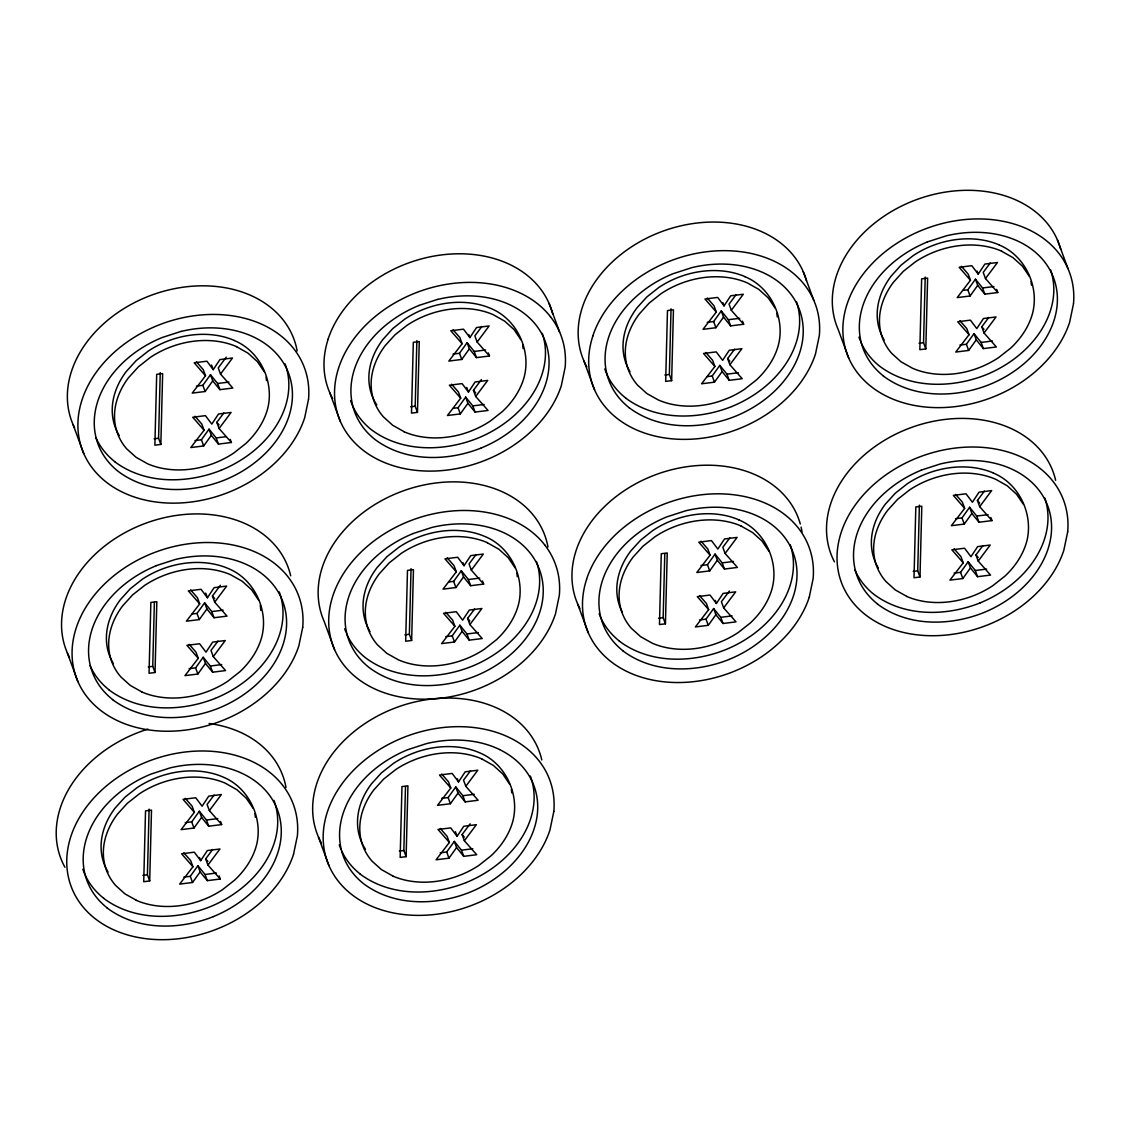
<?xml version="1.0" encoding="UTF-8"?>
<svg xmlns="http://www.w3.org/2000/svg" width="1130" height="1130" viewBox="0 0 1130 1130"><rect width="100%" height="100%" fill="white"/><g stroke="black" fill="none" stroke-linecap="round" stroke-linejoin="round"><path stroke-width="1.5" d="M149.697 880.962L151.505 810.139L145.53 810.888L143.722 881.711L149.697 880.962L147.423 874.79L149.104 809.151M155.022 672.505L156.83 601.683L150.855 602.431L149.047 673.254L155.022 672.505L152.748 666.333L154.372 602.417M160.841 444.429L162.649 373.592L156.689 374.341L154.881 445.164L160.841 444.429L158.567 438.242L160.248 372.603M406.122 856.667L407.93 785.83L401.969 786.579L400.161 857.402L406.122 856.667L403.848 850.48L405.486 786.565M411.645 640.47L413.453 569.647L407.478 570.396L405.67 641.219L411.645 640.47L409.371 634.297L411.052 568.658M417.464 412.379L419.272 341.557L413.312 342.305L411.504 413.128L417.464 412.379L415.19 406.207L416.871 340.568M665.429 623.817L667.237 552.98L661.276 553.728L659.468 624.551L665.429 623.817L663.155 617.63L664.793 553.714M671.644 380.655L673.452 309.818L667.477 310.566L665.669 381.389L671.644 380.655L669.37 374.468L671.036 308.829M919.99 577.006L921.798 506.184L915.823 506.918L914.015 577.755L919.99 577.006L917.715 570.834L919.382 505.181M925.809 348.916L927.617 278.093L921.642 278.842L919.834 349.664L925.809 348.916L923.535 342.743L925.216 277.09M293.518 854.322L297.388 835.819A118.65 90.767 -20.2 0 0 282.655 785.265A118.452 90.612 -20.2 0 0 101.192 790.576A118.452 90.612 -20.2 0 0 123.721 933.733A118.452 90.612 -20.2 0 0 293.546 854.322M809.264 597.163L813.12 578.659A118.65 90.767 -20.2 0 0 798.387 528.106A118.452 90.612 -20.2 0 0 683.707 497.963A118.452 90.612 -20.2 0 0 586.583 579.196M212.751 380.881L205.123 391.503L192.227 393.099L205.505 375.782L194.176 362.786L206.889 361.204L213.245 369.665L219.926 359.58L232.512 357.998L220.52 374.072L232.837 388.042L219.87 389.652L212.751 380.881L210.477 374.708L202.849 385.316L196.394 386.121M206.917 608.971L199.29 619.579L186.408 621.189L199.685 603.872L188.343 590.877L201.055 589.295L207.426 597.756L214.093 587.671L226.678 586.089L214.7 602.163L227.003 616.118L214.036 617.743L206.917 608.971L204.643 602.798L197.016 613.406L192.185 614.014M469.374 348.845L461.746 359.453L448.85 361.063L462.128 343.732L450.799 330.751L463.512 329.169L469.882 337.616L476.549 327.531L489.135 325.963L477.143 342.037L489.459 355.992L476.493 357.617L469.374 348.845L467.1 342.673L459.472 353.28L453.031 354.086M467.933 403.297L460.32 413.905L447.423 415.515L460.701 398.184L449.359 385.203L462.071 383.621L468.456 392.068L475.123 381.982L487.708 380.415L475.702 396.475L488.033 410.444L475.066 412.069L467.933 403.297L465.659 397.124L458.046 407.732L453.215 408.325M200.151 871.88L192.538 882.488L179.656 884.098L192.933 866.767L181.591 853.786L194.289 852.19L200.674 860.65L207.355 850.565L219.94 848.997L207.934 865.057L220.251 879.027L207.284 880.651L200.151 871.88L197.891 865.707L190.278 876.315L183.823 877.12M463.54 576.936L455.913 587.543L443.031 589.154L456.308 571.822L444.98 558.841L457.678 557.26L464.049 565.706L470.73 555.621L483.315 554.053L471.323 570.127L483.626 584.083L470.659 585.707L463.54 576.936L461.28 570.763L453.653 581.371L448.808 581.978M723.539 317.106L715.912 327.728L703.015 329.339L716.307 312.007L704.965 299.012L717.677 297.43L724.048 305.891L730.715 295.806L743.3 294.238L731.322 310.298L743.625 324.268L730.658 325.878L723.539 317.106L721.265 310.934L713.637 321.541L707.196 322.347M458.031 793.119L450.404 803.727L437.508 805.337L450.785 788.02L439.457 775.025L452.17 773.443L458.526 781.904L465.207 771.818L477.792 770.236L465.8 786.31L478.117 800.266L465.15 801.89L458.031 793.119L455.757 786.946L448.13 797.554L441.675 798.359M456.591 847.571L448.977 858.178L436.081 859.789L449.359 842.457L438.016 829.477L450.729 827.895L457.099 836.341L463.78 826.256L476.366 824.688L464.359 840.748L476.691 854.718L463.724 856.342L456.591 847.571L454.317 841.398L446.703 852.006L440.248 852.811M715.897 614.72L708.284 625.328L695.388 626.938L708.665 609.621L697.323 596.626L710.036 595.044L716.406 603.505L723.087 593.42L735.672 591.838L723.666 607.898L735.997 621.867L723.031 623.492L715.897 614.72L713.623 608.547L706.01 619.155L699.555 619.96M977.704 285.382L970.077 295.989L957.195 297.6L970.472 280.268L959.144 267.287L971.842 265.691L978.213 274.152L984.894 264.067L997.479 262.499L985.487 278.559L997.79 292.529L984.837 294.153L977.704 285.382L975.444 279.209L967.817 289.817L962.972 290.41M194.967 440.573L201.423 439.768L209.036 429.16L216.169 437.932L218.443 444.104L231.41 442.48L230.266 439.401M194.996 416.264L201.804 424.047L204.078 430.233L190.801 447.551L203.697 445.94L211.31 435.333L209.036 429.16M189.148 668.663L195.589 667.858L203.202 657.25L210.335 666.022L212.61 672.195L225.576 670.57L213.259 656.601L210.985 650.428L217.991 641.063M189.176 644.354L195.984 652.137L198.259 658.31L184.967 675.641L197.863 674.031L205.476 663.423L203.202 657.25M445.771 636.628L452.226 635.823L459.839 625.215L466.973 633.972L469.233 640.145L482.199 638.535L469.882 624.565L467.608 618.378L474.614 609.014M445.799 612.305L452.607 620.102L454.882 626.274L441.604 643.606L454.486 641.995L462.114 631.388L459.839 625.215M707.38 376.601L712.211 375.993L719.824 365.386L726.957 374.157L729.231 380.33L742.198 378.705L729.881 364.736L727.607 358.563L734.599 349.198M705.798 352.489L712.606 360.272L714.88 366.459L701.589 383.776L714.485 382.166L722.098 371.558L719.824 365.386M959.935 345.06L966.39 344.255L974.004 333.647L981.137 342.418L983.397 348.591L996.363 346.981L984.046 333.011L981.772 326.824L988.778 317.459M959.963 320.751L966.772 328.548L969.046 334.72L955.768 352.052L968.65 350.441L976.278 339.833L974.004 333.647M954.116 573.15L960.557 572.345L968.17 561.737L975.303 570.509L977.577 576.681L990.544 575.071L978.227 561.087L975.953 554.915L982.945 545.55M954.144 548.841L960.952 556.638L963.226 562.811L949.935 580.128L962.831 578.532L970.444 567.91L968.17 561.737M185.249 822.668L191.705 821.863L199.332 811.255L206.451 820.027L208.711 826.199L221.678 824.575L220.548 821.496M185.292 798.359L192.086 806.142L194.36 812.315L181.082 829.646L193.965 828.036L201.592 817.428L199.332 811.255M700.981 565.509L707.437 564.703L715.064 554.096L722.183 562.867L724.457 569.04L737.424 567.43L725.107 553.46L722.833 547.287L729.825 537.908M701.024 541.199L707.818 548.996L710.092 555.169L696.815 572.5L709.711 570.89L717.338 560.268L715.064 554.096M955.542 518.712L961.983 517.907L969.611 507.285L976.73 516.057L979.004 522.23L991.971 520.619L990.841 517.526M955.57 494.389L962.379 502.186L964.653 508.359L951.361 525.69L964.257 524.08L971.885 513.472L969.611 507.285M226.24 357.179L218.245 367.9L220.52 374.072M214.7 602.163L212.426 595.99L220.421 585.269M481.86 326.485L474.868 335.85L477.143 342.037M214.093 795.068L207.101 804.433L209.375 810.62L221.678 824.575M209.375 810.62L221.367 794.545L208.782 796.113L202.101 806.199L195.73 797.752L183.032 799.334L194.36 812.315M476.041 554.576L469.049 563.941L471.323 570.127M736.04 294.746L729.048 304.125L731.322 310.298M470.518 770.759L463.526 780.138L465.8 786.31M725.107 553.46L737.099 537.4L724.514 538.968L717.832 549.053L711.462 540.592L698.764 542.174L710.092 555.169M990.205 263.022L983.213 272.387L985.487 278.559M991.971 520.619L979.668 506.65L977.394 500.477L984.385 491.112M979.668 506.65L991.646 490.59L979.06 492.157L972.393 502.243L966.023 493.782L953.31 495.378L964.653 508.359M231.41 442.48L219.079 428.51L216.805 422.338L223.811 412.973M219.079 428.51L231.085 412.45L218.5 414.018L211.819 424.103L205.448 415.656L192.736 417.238L204.078 430.233M213.259 656.601L225.251 640.541L212.666 642.108L205.999 652.194L199.614 643.747L186.916 645.329L198.259 658.31M475.702 396.475L473.428 390.302L481.436 379.595M207.934 865.057L205.66 858.885L212.666 849.506M469.882 624.565L481.889 608.505L469.303 610.073L462.622 620.158L456.252 611.697L443.539 613.293L454.882 626.274M729.881 364.736L741.873 348.676L729.288 350.258L722.621 360.343L716.236 351.882L703.524 353.464L714.88 366.459M464.359 840.748L462.085 834.576L470.094 823.869M729.401 591.018L721.392 601.725L723.666 607.898M984.046 333.011L996.053 316.951L983.467 318.519L976.786 328.604L970.416 320.143L957.703 321.739L969.046 334.72M978.227 561.087L990.219 545.041L977.634 546.609L970.967 556.695L964.582 548.234L951.87 549.816L963.226 562.811M418.834 305.467L437.79 299.337M927.179 241.989L946.135 235.873A101.573 77.702 -20.2 0 1 1054.982 282.105A101.573 77.702 -20.2 0 1 989.527 384.525C955.514 398.113 913.676 398.692 883.335 376.022M220.915 470.334C186.902 483.852 145.106 484.445 114.794 461.789M481.126 448.045C447.113 461.548 405.317 462.156 374.991 439.485A101.573 77.702 -20.2 0 1 418.919 305.495M156.378 565.593L175.334 559.463A101.615 77.73 -20.2 0 1 248.388 565.395A101.573 77.702 -20.2 0 1 265.677 674.836A101.615 77.73 -20.2 0 1 218.683 708.185C184.656 721.675 142.86 722.282 112.548 699.611M731.717 406.56C697.704 420.077 655.894 420.685 625.582 398.014M413.015 533.558L431.971 527.428A101.573 77.702 -20.2 0 1 540.818 573.659A101.573 77.702 -20.2 0 1 475.363 676.079C441.35 689.667 399.512 690.246 369.171 667.576A101.573 77.702 -20.2 0 1 413.086 533.572M921.346 470.08L940.301 463.964A101.728 77.815 -20.2 0 1 996.999 463.837A101.573 77.702 -20.2 0 1 1051.31 533.205A101.573 77.702 -20.2 0 1 983.693 612.615C949.694 626.204 907.842 626.783 877.516 604.098M215.096 698.425C181.082 711.942 139.287 712.536 108.96 689.879M729.09 659.468C695.077 672.986 653.281 673.579 622.955 650.908M980.063 602.926C946.05 616.443 904.24 617.037 873.928 594.366A101.573 77.702 -20.2 0 1 854.944 569.986M213.358 916.628C179.345 930.131 137.535 930.739 107.223 908.068M466.196 882.572C432.183 896.09 390.387 896.683 360.075 874.027M210.477 374.708L217.596 383.48L228.938 382.067M467.1 342.673L474.219 351.444L485.561 350.018M721.265 310.934L728.384 319.705L739.74 318.293M975.444 279.209L982.563 287.966L993.906 286.554M154.09 438.807L158.567 438.242M410.727 406.772L415.19 406.207M664.892 375.033L669.37 374.468M919.057 343.294L923.535 342.743M216.169 437.932L225.887 436.717M465.659 397.124L472.792 405.882L484.134 404.469M726.957 374.157L738.3 372.731M981.137 342.418L992.479 341.006M204.643 602.798L211.762 611.57L223.119 610.158M461.28 570.763L468.399 579.52L479.742 578.108M976.73 516.057L988.086 514.644M722.183 562.867L733.525 561.455M148.27 666.898L152.748 666.333M404.893 634.848L409.371 634.297M913.238 571.385L917.715 570.834M210.335 666.022L221.692 664.595M466.973 633.972L478.315 632.56M975.303 570.509L986.645 569.096M658.677 618.195L663.155 617.63M713.623 608.547L720.756 617.319L732.099 615.892M206.451 820.027L217.793 818.6M455.757 786.946L462.876 795.718L474.219 794.305M142.945 875.355L147.423 874.79M197.891 865.707L205.024 874.465L216.367 873.052M399.37 851.045L403.848 850.48M454.317 841.398L461.45 850.17L472.792 848.743M906.754 596.386L895.214 589.888L885.821 581.399A82.504 63.111 -20.2 0 1 873.659 547.485A82.603 63.181 -20.2 0 1 887.643 510.322L897.517 499.418L909.481 489.996A78.337 59.918 -20.2 0 1 952.83 473.823A78.337 59.918 -20.2 0 1 995.615 479.247L1007.155 485.731L1016.548 494.22L1023.441 504.39M404.243 431.759L392.689 425.276L383.31 416.772A82.504 63.111 -20.2 0 1 371.149 382.872A82.603 63.181 -20.2 0 1 385.118 345.695L395.006 334.805L406.955 325.369A78.337 59.918 -20.2 0 1 450.305 309.21A78.337 59.918 -20.2 0 1 493.09 314.62L504.644 321.118L514.037 329.593L520.916 339.763M141.787 691.885L130.247 685.402L120.854 676.912A82.504 63.111 -20.2 0 1 108.692 642.998A82.603 63.181 -20.2 0 1 122.676 605.821L132.563 594.931L144.513 585.495A78.337 59.918 -20.2 0 1 187.863 569.336A78.337 59.918 -20.2 0 1 230.647 574.746L242.187 581.244L251.58 589.733L258.473 599.903M392.901 876.033L381.347 869.549L371.954 861.06A82.504 63.111 -20.2 0 1 359.806 827.146A82.603 63.181 -20.2 0 1 373.776 789.969L383.663 779.078L395.613 769.643A78.337 59.918 -20.2 0 1 438.963 753.484A78.337 59.918 -20.2 0 1 481.747 758.894M136.476 900.342L124.922 893.858L115.528 885.355A82.504 63.111 -20.2 0 1 103.367 851.455A82.603 63.181 -20.2 0 1 117.351 814.278L127.238 803.388L139.188 793.952A78.337 59.918 -20.2 0 1 182.537 777.793A78.337 59.918 -20.2 0 1 225.322 783.203L236.876 789.701L246.255 798.176L253.148 808.346M999.16 244.97C1024.924 255.521 1039.289 285.989 1032.721 312.713A81.854 62.616 -20.2 0 1 1010.672 348.125L998.722 357.532A78.337 59.918 -20.2 0 1 955.387 373.691A78.337 59.918 -20.2 0 1 912.588 368.281L901.034 361.812L891.641 353.309A82.504 63.111 -20.2 0 1 879.479 319.395A82.603 63.181 -20.2 0 1 893.463 282.232L903.35 271.327L915.3 261.906A78.337 59.918 -20.2 0 1 1001.59 251.128M1001.434 251.143L1012.989 257.64L1022.382 266.129L1029.261 276.299M744.995 276.709C770.759 287.246 785.124 317.728 778.556 344.452A81.854 62.616 -20.2 0 1 756.507 379.85L744.543 389.271A78.337 59.918 -20.2 0 1 701.207 405.43A78.337 59.918 -20.2 0 1 658.423 400.02L646.869 393.537L637.475 385.048A82.504 63.111 -20.2 0 1 625.314 351.133A82.603 63.181 -20.2 0 1 639.298 313.956L649.171 303.066L661.135 293.63A78.337 59.918 -20.2 0 1 704.484 277.471A78.337 59.918 -20.2 0 1 747.269 282.881L758.809 289.379L768.202 297.868L775.095 308.038M993.341 473.06C1019.105 483.598 1033.47 514.079 1026.902 540.804A81.854 62.616 -20.2 0 1 1004.853 576.201L992.889 585.623A78.337 59.918 -20.2 0 1 906.599 596.4M738.78 519.871C764.544 530.408 778.909 560.89 772.341 587.614A81.854 62.616 -20.2 0 1 750.292 623.011L738.342 632.433A78.337 59.918 -20.2 0 1 695.007 648.592A78.337 59.918 -20.2 0 1 652.208 643.182L640.654 636.699L631.26 628.209A82.504 63.111 -20.2 0 1 619.113 594.295A82.603 63.181 -20.2 0 1 633.082 557.118L642.97 546.228L654.92 536.792A78.337 59.918 -20.2 0 1 741.209 526.029M741.054 526.043L752.608 532.541L762.001 541.03L768.88 551.2M234.193 340.483C259.971 351.02 274.322 381.502 267.768 408.213A81.854 62.616 -20.2 0 1 245.704 443.624L233.755 453.045A78.337 59.918 -20.2 0 1 190.419 469.204A78.337 59.918 -20.2 0 1 147.62 463.794L136.066 457.311L126.673 448.822A82.504 63.111 -20.2 0 1 114.526 414.908A82.603 63.181 -20.2 0 1 128.495 377.731L138.383 366.84L150.332 357.405A78.337 59.918 -20.2 0 1 236.622 346.642M236.467 346.656L248.021 353.153L257.414 361.642L264.293 371.812M487.27 542.711L498.824 549.194L508.203 557.683L515.096 567.853M481.747 758.894L493.302 765.391L502.695 773.881L509.574 784.051M629.17 407.746C659.482 430.417 701.278 429.824 735.291 416.306A101.573 77.702 -20.2 0 0 798.204 306.654A101.601 77.716 -20.2 0 0 765.052 273.545A101.728 77.815 -20.2 0 0 691.956 267.598L673 273.728A101.601 77.716 -20.2 0 0 629.184 407.732M619.367 641.176C649.693 663.847 691.489 663.239 725.502 649.736A101.573 77.702 -20.2 0 0 790.251 544.815M103.635 898.322C133.962 920.992 175.757 920.399 209.77 906.881A101.573 77.702 -20.2 0 0 273.94 800.365M981.772 326.824L984.018 329.367M977.394 500.477L979.625 503.02M975.953 554.915L978.185 557.457M727.607 358.563L729.839 361.106M473.428 390.302L475.673 392.83M467.608 618.378L469.854 620.921M216.805 422.338L219.051 424.88M462.085 834.576L464.331 837.118M212.426 595.99L214.658 598.519M205.66 858.885L207.906 861.413M961.404 266.299L968.198 274.096L970.472 280.268M707.225 298.038L714.033 305.835L716.307 312.007M699.583 595.651L706.391 603.434L708.665 609.621M453.059 329.776L459.854 337.559L462.128 343.732M451.633 384.214L458.427 392.011L460.701 398.184M447.24 557.853L454.034 565.65L456.308 571.822M196.436 361.812L203.231 369.609L205.505 375.782M441.717 774.05L448.511 781.833L450.785 788.02M440.276 828.502L447.084 836.285L449.359 842.457M190.617 589.902L197.411 597.685L199.685 603.872M183.851 852.797L190.659 860.594L192.933 866.767M976.278 339.833L983.397 348.591M971.885 513.472L979.004 522.23M970.444 567.91L977.577 576.681M722.098 371.558L729.231 380.33M717.338 560.268L724.457 569.04M462.114 631.388L469.233 640.145M211.31 435.333L218.443 444.104M205.476 663.423L212.61 672.195M201.592 817.428L208.711 826.199M1057.426 239.956L1067.949 268.573M996.66 289.435L997.79 292.529M977.083 271.073L978.213 274.152M982.563 287.966L984.837 294.153M967.817 289.817L970.077 295.989M966.39 344.255L968.65 350.441M961.983 517.907L964.257 524.08M960.557 572.345L962.831 578.532M848.687 357.998L838.149 329.381A118.452 90.612 -20.2 0 1 900.949 206.352A118.452 90.612 -20.2 0 1 1048.259 224.602A118.65 90.767 -20.2 0 1 1060.675 249.094M803.246 271.68L813.784 300.298M742.495 321.174L743.625 324.268M722.918 302.798L724.048 305.891M728.384 319.705L730.658 325.878M713.637 321.541L715.912 327.728M712.211 375.993L714.485 382.166M707.437 564.703L709.711 570.89M715.276 600.411L716.406 603.505M720.756 617.319L723.031 623.492M706.01 619.155L708.284 625.328M583.984 361.12L594.507 389.737M549.081 303.419L559.604 332.036M488.315 352.913L489.459 355.992M577.769 604.282L588.306 632.899M468.738 334.537L469.882 337.616M474.219 351.444L476.493 357.617M459.472 353.28L461.746 359.453M466.747 387.435L468.456 392.068M472.792 405.882L475.066 412.069M458.046 407.732L460.32 413.905M482.496 580.99L483.626 584.083M462.919 562.627L464.049 565.706M468.399 579.52L470.659 585.707M453.653 581.371L455.913 587.543M452.226 635.823L454.486 641.995M329.819 392.859L340.342 421.476M457.396 778.81L458.526 781.904M462.876 795.718L465.15 801.89M448.13 797.554L450.404 803.727M455.404 831.708L457.099 836.341M461.45 850.17L463.724 856.342M446.703 852.006L448.977 858.178M334.522 649.552L323.985 620.935A118.452 90.612 -20.2 0 1 386.785 497.906A118.452 90.612 -20.2 0 1 534.095 516.156A118.65 90.767 -20.2 0 1 547.965 546.977M211.55 365.032L213.245 369.665M217.596 383.48L219.87 389.652M202.849 385.316L205.123 391.503M201.423 439.768L203.697 445.94M318.462 837.132L329 865.75M205.716 593.123L207.426 597.756M211.762 611.57L214.036 617.743M197.016 613.406L199.29 619.579M195.589 667.858L197.863 674.031M73.182 424.894L83.719 453.511M219.121 875.934L220.251 879.027M191.705 821.863L193.965 828.036M199.544 857.557L200.674 860.65M205.024 874.465L207.284 880.651M190.278 876.315L192.538 882.488M67.362 652.985L77.885 681.602M1031.097 281.582L1031.422 285.085M776.917 313.307L777.256 316.824M522.752 345.046L523.091 348.548M516.933 573.136L517.258 576.639M511.41 789.319L511.735 792.836M266.129 377.081L266.454 380.598M260.296 605.172L260.804 610.44M254.985 813.628L255.309 817.131M883.434 375.993A101.573 77.702 -20.2 0 1 927.25 242.018M346.5 633.506A101.615 77.73 -20.2 0 0 365.597 657.858C395.938 680.486 437.706 679.907 471.719 666.389A101.615 77.73 -20.2 0 0 518.727 633.054A101.573 77.702 -20.2 0 0 536.453 561.469M345.851 631.938A101.615 77.73 -20.2 0 1 344.678 628.76M796.452 301.654A101.573 77.702 -20.2 0 1 731.774 406.518M625.681 397.986A101.573 77.702 -20.2 0 1 604.776 368.889M745.15 276.695A78.337 59.918 -20.2 0 0 658.861 287.458L646.911 296.893L637.023 307.784A82.603 63.181 -20.2 0 0 623.04 344.961A82.504 63.111 -20.2 0 0 630.017 371.742M592.84 336.034A118.452 90.612 -20.2 0 0 673.438 438.949A118.452 90.612 -20.2 0 0 815.493 354.001L819.335 335.497A118.65 90.767 -20.2 0 0 804.602 284.944A118.452 90.612 -20.2 0 0 689.922 254.801A118.452 90.612 -20.2 0 0 592.798 336.034M877.615 604.07A101.573 77.702 -20.2 0 1 921.43 470.108M499.587 749.571A101.573 77.702 -20.2 0 1 536.27 820.79A101.573 77.702 -20.2 0 1 469.84 892.262C435.827 905.85 393.989 906.43 363.648 883.759A101.573 77.702 -20.2 0 1 407.563 749.769L426.448 743.611A101.728 77.815 -20.2 0 1 499.545 749.515M806.495 280.833A118.65 90.767 -20.2 0 0 794.065 256.326A118.452 90.612 -20.2 0 0 643.041 240.012A118.452 90.612 -20.2 0 0 586.866 366.925M370.019 631.571A82.504 63.111 -20.2 0 1 363.055 604.776A82.603 63.181 -20.2 0 1 377.025 567.613L386.912 556.709L398.862 547.287A78.337 59.918 -20.2 0 1 442.211 531.114A78.337 59.918 -20.2 0 1 484.996 536.538C510.774 547.061 525.125 577.543 518.557 604.268A81.854 62.616 -20.2 0 1 496.508 639.679L484.558 649.086A78.337 59.918 -20.2 0 1 441.223 665.259A78.337 59.918 -20.2 0 1 398.424 659.849L386.87 653.366L377.477 644.863A82.504 63.111 -20.2 0 1 365.315 610.949A82.603 63.181 -20.2 0 1 379.299 573.786L389.186 562.895L401.136 553.46A78.337 59.918 -20.2 0 1 487.425 542.683M544.618 544.773A118.452 90.612 -20.2 0 0 363.14 550.084A118.452 90.612 -20.2 0 0 385.669 693.241A118.452 90.612 -20.2 0 0 555.494 613.83L559.336 595.326A118.65 90.767 -20.2 0 0 544.604 544.773M878.363 568.108A82.504 63.111 -20.2 0 1 871.385 541.312A82.603 63.181 -20.2 0 1 885.369 504.135L895.257 493.245L907.206 483.81A78.337 59.918 -20.2 0 1 993.496 473.046M1044.798 498.005A101.573 77.702 -20.2 0 1 980.12 602.869M530.366 776.07A101.573 77.702 -20.2 0 1 466.252 882.53M360.173 873.999A101.573 77.702 -20.2 0 1 341.783 851.173M341.091 849.633A101.573 77.702 -20.2 0 1 339.254 844.901M550.451 316.683A118.452 90.612 -20.2 0 0 368.959 322.008A118.452 90.612 -20.2 0 0 391.503 465.15A118.452 90.612 -20.2 0 0 561.313 385.74L565.155 367.236A118.65 90.767 -20.2 0 0 550.437 316.683M437.889 299.379A101.573 77.702 -20.2 0 1 546.638 345.568A101.573 77.702 -20.2 0 1 481.182 447.989M1055.646 480.335A118.65 90.767 -20.2 0 0 1042.411 452.692A118.452 90.612 -20.2 0 0 892.319 435.883A118.452 90.612 -20.2 0 0 834.449 561.836M999.316 244.956A78.337 59.918 -20.2 0 0 913.026 255.733L901.076 265.155L891.189 276.045A82.603 63.181 -20.2 0 0 877.205 313.222A82.504 63.111 -20.2 0 0 884.183 340.017M579.888 608.646A118.452 90.612 -20.2 0 1 637.772 482.68A118.452 90.612 -20.2 0 1 787.878 499.502A118.65 90.767 -20.2 0 1 800.294 523.995M729.147 659.412A101.573 77.702 -20.2 0 0 796.749 580.015A101.573 77.702 -20.2 0 0 742.481 510.689A101.728 77.815 -20.2 0 0 685.755 510.76L666.799 516.89A101.573 77.702 -20.2 0 0 623.054 650.88M809.278 597.163A118.452 90.612 -20.2 0 1 667.223 682.11A118.452 90.612 -20.2 0 1 586.639 579.196M69.481 657.349A118.452 90.612 -20.2 0 1 65.695 599.281A118.452 90.612 -20.2 0 1 162.776 518.048A118.452 90.612 -20.2 0 1 277.415 548.205A118.65 90.767 -20.2 0 1 290.678 575.834M112.647 699.583A101.573 77.702 -20.2 0 1 156.463 565.622M279.265 591.922A101.573 77.702 -20.2 0 1 215.152 698.382M109.059 689.851A101.573 77.702 -20.2 0 1 89.976 665.485M113.396 663.607A82.504 63.111 -20.2 0 1 106.418 636.826A82.603 63.181 -20.2 0 1 120.401 599.649L130.289 588.758L142.239 579.323A78.337 59.918 -20.2 0 1 185.588 563.164A78.337 59.918 -20.2 0 1 228.373 568.574C254.137 579.111 268.502 609.593 261.934 636.303A81.854 62.616 -20.2 0 1 239.885 671.714L227.935 681.136A78.337 59.918 -20.2 0 1 141.631 691.899M119.215 435.516A82.504 63.111 -20.2 0 1 112.251 408.735A82.603 63.181 -20.2 0 1 126.221 371.558L136.109 360.668L148.058 351.232A78.337 59.918 -20.2 0 1 234.348 340.469M801.085 527.145A118.65 90.767 -20.2 0 1 802.018 531.919M392.746 876.047A78.337 59.918 -20.2 0 0 479.035 865.283L490.985 855.862A81.854 62.616 -20.2 0 0 513.034 820.451C519.616 793.74 505.237 763.259 479.473 752.721A78.337 59.918 -20.2 0 0 436.689 747.311A78.337 59.918 -20.2 0 0 393.353 763.47L381.389 772.906L371.502 783.796A82.603 63.181 -20.2 0 0 357.532 820.973A82.504 63.111 -20.2 0 0 362.815 844.717M1050.618 269.915A101.573 77.702 -20.2 0 1 1032.877 341.5A101.615 77.73 -20.2 0 1 985.897 374.849C951.87 388.339 910.074 388.946 879.747 366.275A101.573 77.702 -20.2 0 1 860.778 341.896M860.114 340.342A101.573 77.702 -20.2 0 1 858.941 337.164M285.085 363.832A101.573 77.702 -20.2 0 1 220.972 470.292M114.893 461.76A101.573 77.702 -20.2 0 1 95.81 437.395M213.415 916.571A101.573 77.702 -20.2 0 0 279.845 845.099A101.573 77.702 -20.2 0 0 243.162 773.881A101.728 77.815 -20.2 0 0 170.023 767.92L151.067 774.05A101.573 77.702 -20.2 0 0 107.322 908.04M321.358 842.923A118.452 90.612 -20.2 0 1 377.533 716.025A118.452 90.612 -20.2 0 1 528.572 732.339A118.65 90.767 -20.2 0 1 541.793 759.981M738.935 519.857A78.337 59.918 -20.2 0 0 652.646 530.62L640.696 540.055L630.808 550.946A82.603 63.181 -20.2 0 0 616.825 588.123A82.504 63.111 -20.2 0 0 622.122 611.867M619.48 641.148A101.573 77.702 -20.2 0 1 599.126 613.661M64.919 867.233A118.452 90.612 -20.2 0 1 147.931 729.133M209.107 723.497A118.452 90.612 -20.2 0 1 272.146 756.648A118.65 90.767 -20.2 0 1 286.003 787.469M297.162 350.936A118.65 90.767 -20.2 0 0 283.277 320.101A118.452 90.612 -20.2 0 0 134.117 302.812A118.452 90.612 -20.2 0 0 74.566 427.818M332.7 398.65A118.452 90.612 -20.2 0 1 328.152 339.155M328.096 339.141A118.452 90.612 -20.2 0 1 425.219 257.923A118.452 90.612 -20.2 0 1 539.872 288.079A118.65 90.767 -20.2 0 1 552.754 314.126M376.77 404.964A82.504 63.111 -20.2 0 1 368.874 376.686A82.603 63.181 -20.2 0 1 382.858 339.523L392.732 328.618L404.681 319.197A78.337 59.918 -20.2 0 1 448.031 303.038A78.337 59.918 -20.2 0 1 490.816 308.448C516.594 318.971 530.959 349.467 524.391 376.177A81.854 62.616 -20.2 0 1 502.341 411.588L490.378 421.01A78.337 59.918 -20.2 0 1 404.088 431.773M542.287 333.392A101.573 77.702 -20.2 0 1 477.595 438.242C443.596 451.845 401.743 452.41 371.417 429.739A101.573 77.702 -20.2 0 1 350.597 400.627M108.07 872.063A82.504 63.111 -20.2 0 1 101.107 845.268A82.603 63.181 -20.2 0 1 115.076 808.105L124.964 797.201L136.914 787.78A78.337 59.918 -20.2 0 1 180.263 771.62A78.337 59.918 -20.2 0 1 223.048 777.03C248.826 787.553 263.177 818.035 256.609 844.76A81.854 62.616 -20.2 0 1 234.56 880.171L222.61 889.592A78.337 59.918 -20.2 0 1 136.32 900.356M365.428 849.237A82.504 63.111 -20.2 0 1 363.62 846.243M103.734 898.294A101.573 77.702 -20.2 0 1 85.357 875.482M84.665 873.942A101.573 77.702 -20.2 0 1 82.829 869.21M308.532 399.271L304.676 417.775A118.452 90.612 -20.2 0 1 173.695 503.147A118.452 90.612 -20.2 0 1 78.196 418.312A118.452 90.612 -20.2 0 1 167.96 321.725A118.452 90.612 -20.2 0 1 293.772 348.732A118.65 90.767 -20.2 0 1 308.532 399.271M302.713 627.362L298.843 645.866A118.452 90.612 -20.2 0 1 129.046 725.291A118.452 90.612 -20.2 0 1 106.503 582.134A118.452 90.612 -20.2 0 1 287.995 576.809A118.65 90.767 -20.2 0 1 302.713 627.362M553.813 811.51L549.957 830.013A118.452 90.612 -20.2 0 1 380.146 909.438A118.452 90.612 -20.2 0 1 357.617 766.281A118.452 90.612 -20.2 0 1 539.109 760.956A118.65 90.767 -20.2 0 1 553.813 811.51M1073.5 303.772L1069.644 322.276A118.452 90.612 -20.2 0 1 899.833 401.687A118.452 90.612 -20.2 0 1 877.304 258.53A118.452 90.612 -20.2 0 1 1058.782 253.219A118.65 90.767 -20.2 0 1 1073.5 303.772M1067.681 531.849L1063.81 550.352A118.452 90.612 -20.2 0 1 894.014 629.777A118.452 90.612 -20.2 0 1 871.47 486.62A118.452 90.612 -20.2 0 1 1052.962 481.309A118.65 90.767 -20.2 0 1 1067.681 531.863M181.167 331.373L162.212 337.503A101.615 77.73 -20.2 0 0 118.382 471.549C148.722 494.163 190.49 493.598 224.503 480.081A101.615 77.73 -20.2 0 0 271.511 446.745A101.573 77.702 -20.2 0 0 287.416 370.428A101.615 77.73 -20.2 0 0 181.181 331.415"/></g></svg>
